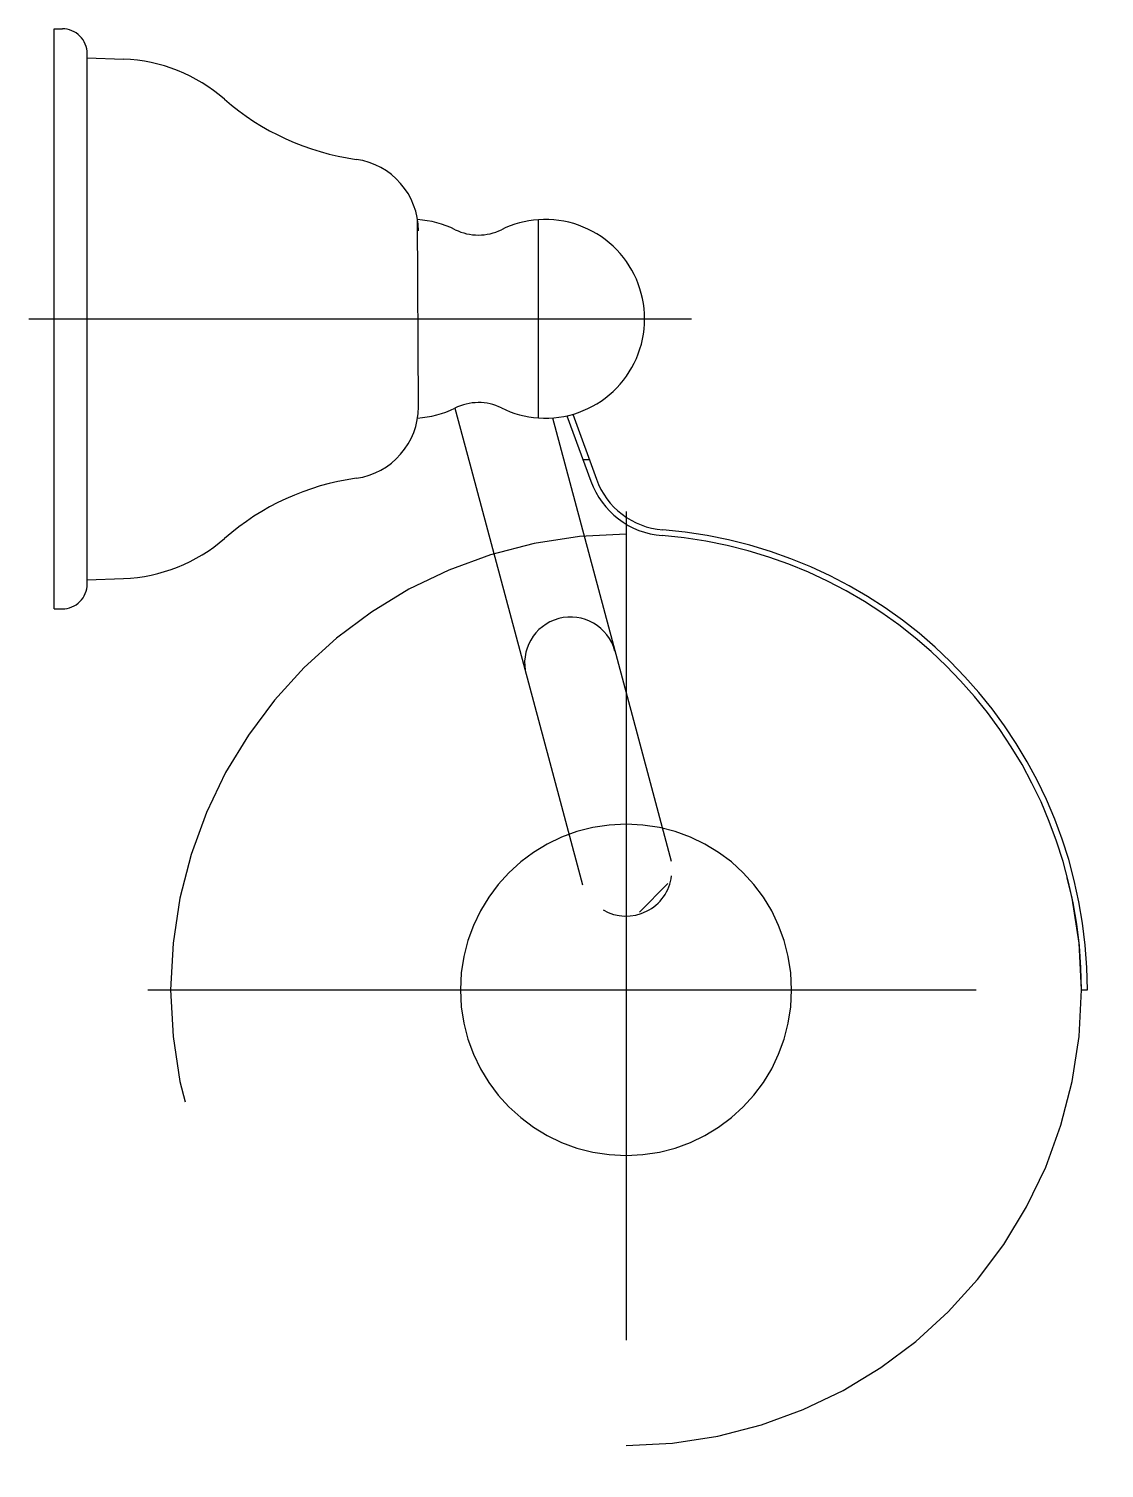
# Model space of a CAD drawing. Extents: x 0.033 to 0.163, y 74.095 to 74.269.
import ezdxf

# ---------------------------------------------------------------- set-up
doc = ezdxf.new("R2010")
doc.units = 0
doc.header["$LTSCALE"] = 0.2
doc.header["$MEASUREMENT"] = 0
for name, pattern in [('AXES', [0.5400000065565109, 0.300000011920929, -0.07999999821186066, 0.07999999821186066, -0.07999999821186066]), ('CACHE', [0.239999994635582, 0.119999997317791, -0.119999997317791]), ('CONTINU', [0]), ('DISCONTINU', [0.3250000029802323, 0.1749999970197678, -0.1500000059604645])]:
    doc.linetypes.add(name, pattern=pattern)
doc.layers.get('0').update_dxf_attribs({"linetype": 'CONTINUOUS'})
doc.layers.add('DECA_EIXOS', color=5, linetype='AXES')

msp = doc.modelspace()

# ---------------------------------------------------------------- linework, layer by layer
at = {"linetype": 'CONTINU'}
for p, q in [((0.03620294507389569, 74.26907729773299), (0.03720206136674503, 74.26907739451183)), ((0.03620294507389569, 74.19907729773296), (0.03620294507389569, 74.26907729773299)), ((0.04020157280972927, 74.26556647457386), (0.04459992478977617, 74.26541653696337))]:
    msp.add_line(p, q, dxfattribs=at)
for points in [[(0.03620294507389569, 74.19907729773296), (0.03720261838840717, 74.19907720479341, 0.4142407861376305), (0.04020157134537863, 74.20207642569903), (0.04020157282153124, 74.2660781735198)], [(0.05678381216463871, 74.26057871956282, 0.1714163480009807), (0.04459992478977617, 74.26541653696337)], [(0.05678381216463871, 74.26057871956282, 0.1464131669806209), (0.07267637775073385, 74.2533226273195)], [(0.08018784654500127, 74.24470100209535, 0.3743246367020647), (0.07267637775073385, 74.2533226273195)], [(0.08464887941290579, 74.24483553416172, 0.09963219808227611), (0.08008215697398147, 74.2460505907821)], [(0.0946828526946125, 74.24603818358, 0.09723135997842645), (0.09022172608094522, 74.24483549854239)], [(0.1075010952287458, 74.23407729654129, 0.4342876390391819), (0.0946828526946125, 74.24603818358)], [(0.08464887941290579, 74.24483553416172, 0.2332662795442328), (0.09022172608094522, 74.24483549854239)], [(0.09468285872418503, 74.22211101112528, 0.4342870632548755), (0.1075010952287458, 74.23407729654129)], [(0.07267044263856706, 74.21483114033335, 0.3748530269538317), (0.08018784405439214, 74.22346373300145)], [(0.08008220841343651, 74.22210432470204, 0.0996267332033884), (0.08459363681946748, 74.22329146193346)], [(0.09022177444792953, 74.22331910221459, 0.2358582334782441), (0.08459363681946748, 74.22329146193346)], [(0.09022177444792953, 74.22331910221459, 0.09723082231076456), (0.09468285872418503, 74.22211101112528)], [(0.07267044263856706, 74.21483114033335, 0.1461834386149266), (0.05679586370660204, 74.20758640218716)], [(0.1010053044813445, 74.21447683643781, 0.2943383060611847), (0.1096147223890796, 74.20791105727194)], [(0.1016761685508827, 74.21470881215961, 0.2944291046408355), (0.1096882625892218, 74.20861721427063)], [(0.1609527713860674, 74.15310252567221, 0.3911868236929288), (0.1096882625892218, 74.20861721427063)], [(0.04460009781947481, 74.20273805807797, 0.1717188496478861), (0.05679586370660204, 74.20758640218716)], [(0.1602430252472147, 74.15308349881272, 0.3912869230797746), (0.1096147223890796, 74.20791105727194)], [(0.1039245006121847, 74.19397491201771, 0.9999998085853152), (0.09320634724720724, 74.1911029875594)], [(0.1024878689357981, 74.1627422829762, 0.5362609444290346), (0.1107664261163712, 74.16685284949159)]]:
    msp.add_lwpolyline(points, format="xyb", dxfattribs=at)
for points in [[(0.08018784405439214, 74.22346373300145), (0.08008215697398147, 74.2460505907821)], [(0.09468285872418503, 74.22211101112528), (0.0946828526946125, 74.24603818358)], [(0.08459363681946748, 74.22329146193346), (0.08611065872190625, 74.21762987182886)], [(0.09882027286671685, 74.22255533798565), (0.1016761685508827, 74.21470881215961)], [(0.09637096291103472, 74.22211943446912), (0.09680604178260595, 74.22049569422751)], [(0.09812928711805935, 74.22237868282667), (0.1010053044813445, 74.21447683643781)], [(0.09680604178260595, 74.22049569422751), (0.106597656859312, 74.18399853698844)], [(0.08611065872190625, 74.21762987182886), (0.0958908574708803, 74.18112965643206)], [(0.100057669324319, 74.21708044854408), (0.1008129653619813, 74.21708044854408)], [(0.04020157135718028, 74.20258811155286), (0.04460009781947481, 74.20273805807797)], [(0.106597656859312, 74.18399853698844), (0.11070292064441, 74.16863182142302)], [(0.0958908574708803, 74.18112965643206), (0.1000075423504442, 74.1657659692323)], [(0.1602430252472147, 74.15308349881272), (0.1609527713860674, 74.15310252567221)]]:
    msp.add_lwpolyline(points, dxfattribs=at)
at = {"linetype": 'CACHE'}
for points in [[(0.1052619226809952, 74.20808363153066, 0.9999999999999999), (0.1052619226809952, 74.09812141981375)], [(0.1052619226809952, 74.09812141981375, 0.9999999999999999), (0.1052619226809952, 74.20808363153066)], [(0.1052619226809952, 74.1730951980105, 0.9999999999999999), (0.1052619226809952, 74.1331098533339)], [(0.1052619226809952, 74.1331098533339, 0.9999999999999999), (0.1052619226809952, 74.1730951980105)]]:
    msp.add_lwpolyline(points, format="xyb", dxfattribs=at)
at = {"linetype": 'DISCONTINU'}
msp.add_lwpolyline([(0.106873650753126, 74.16248350568887), (0.1103130590107787, 74.16592292347998)], dxfattribs=at)
at = {"linetype": 'CONTINU'}
msp.add_arc((0.03720235188460876, 74.26607817358898), 0.002999220936922486, 359.9999986785155, 90.00554992374374, dxfattribs=at)
at = {"layer": 'DECA_EIXOS'}
for points in [[(0.0331504263912769, 74.23407729654129), (0.1131751967241059, 74.23407729654129)], [(0.1052619226809952, 74.2108326856319), (0.1052619226809952, 74.0953723657125)], [(0.04753175557120103, 74.15310252567221), (0.1629920850240555, 74.15310252567221)]]:
    msp.add_lwpolyline(points, dxfattribs=at)

doc.saveas('drawing.dxf')
